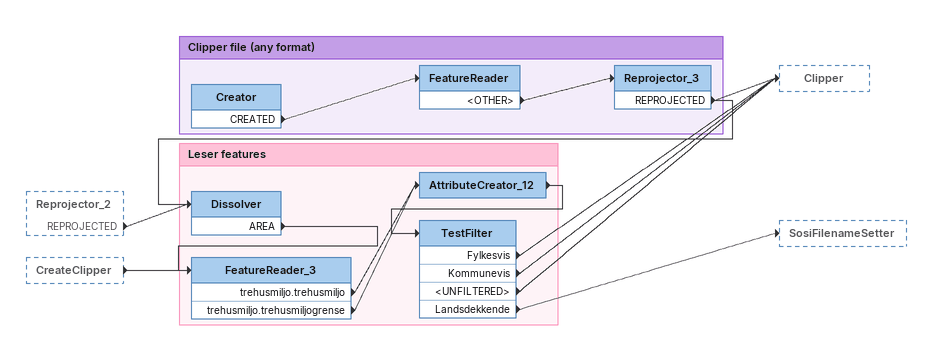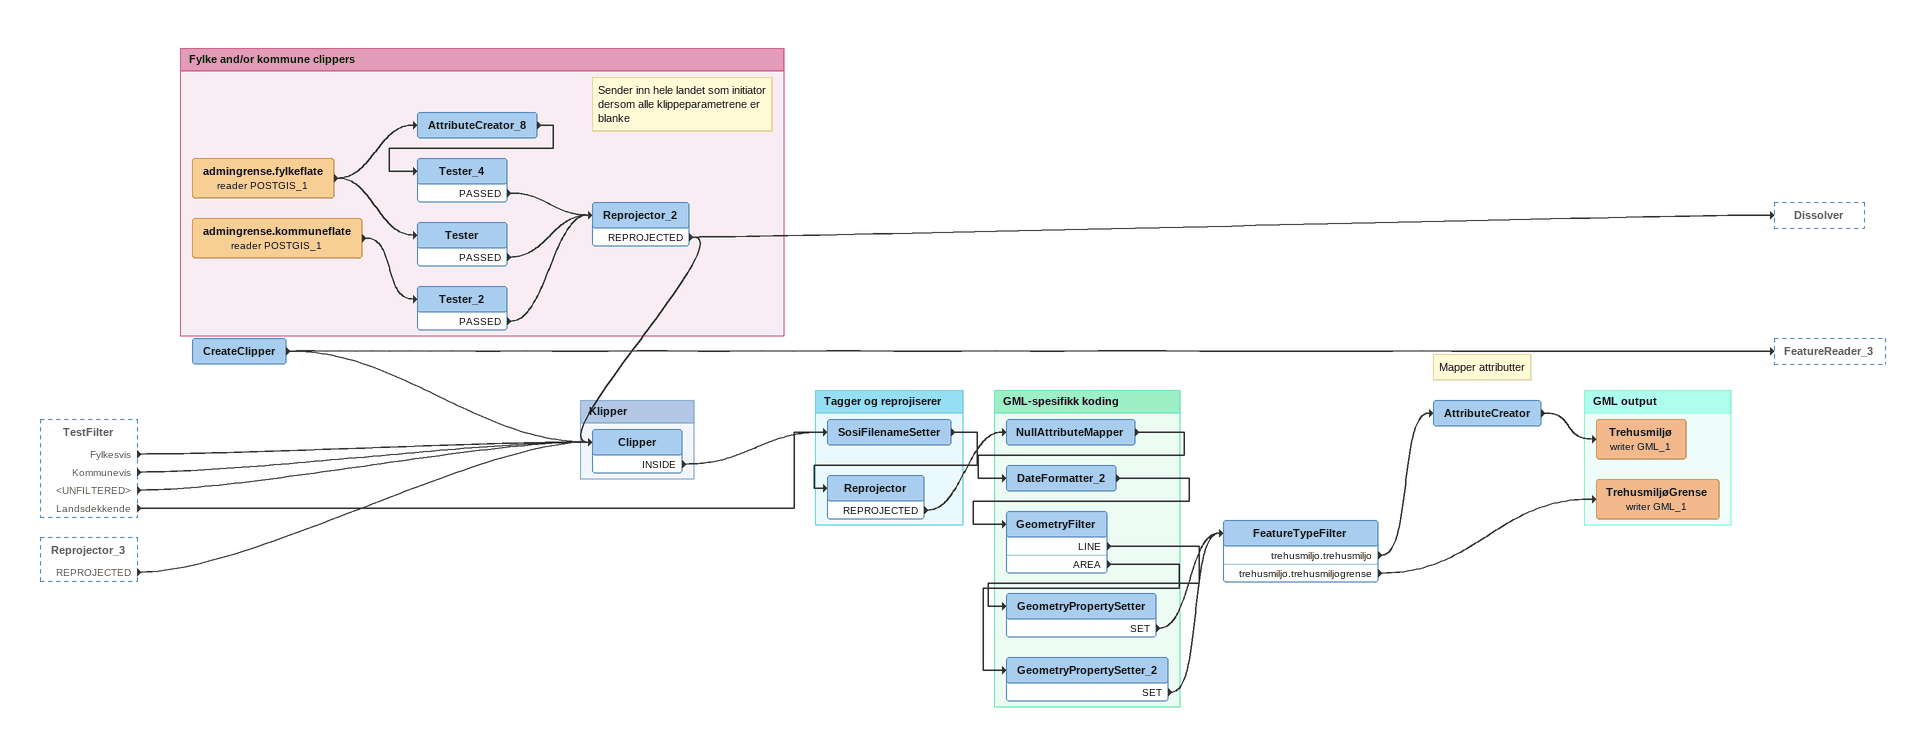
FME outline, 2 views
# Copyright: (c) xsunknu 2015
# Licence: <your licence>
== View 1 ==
Reprojector_2 [outside]
    REPROJECTED -> Dissolver
CreateClipper [outside]
    -> FeatureReader_3

Bookmark: Clipper file (any format)
Creator
    CREATED -> FeatureReader
FeatureReader
    <OTHER> -> Reprojector_3
Reprojector_3
    REPROJECTED -> Clipper
    REPROJECTED -> Dissolver

Bookmark: Leser features
Dissolver
    AREA -> FeatureReader_3
FeatureReader_3
    trehusmiljo.trehusmiljo -> AttributeCreator_12
    trehusmiljo.trehusmiljogrense -> AttributeCreator_12
AttributeCreator_12
    -> TestFilter
TestFilter
    Fylkesvis -> Clipper
    Kommunevis -> Clipper
    <UNFILTERED> -> Clipper
    Landsdekkende -> SosiFilenameSetter

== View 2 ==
TestFilter [outside]
    Fylkesvis -> Clipper
    Kommunevis -> Clipper
    <UNFILTERED> -> Clipper
    Landsdekkende -> SosiFilenameSetter
Reprojector_3 [outside]
    REPROJECTED -> Clipper
CreateClipper
    -> Clipper
    -> FeatureReader_3
FeatureTypeFilter
    trehusmiljo.trehusmiljo -> AttributeCreator
    trehusmiljo.trehusmiljogrense -> TrehusmiljøGrense (writer GML_1)
Note: Mapper attributter
AttributeCreator
    -> Trehusmiljø (writer GML_1)

Bookmark: Fylke and/or kommune clippers
admingrense.fylkeflate (reader POSTGIS_1)
    -> Tester
    -> AttributeCreator_8
AttributeCreator_8
    -> Tester_4
Tester_4
    PASSED -> Reprojector_2
Tester
    PASSED -> Reprojector_2
admingrense.kommuneflate (reader POSTGIS_1)
    -> Tester_2
Tester_2
    PASSED -> Reprojector_2
Note: Sender inn hele landet som initiator / dersom alle klippeparametrene er / blanke
Reprojector_2
    REPROJECTED -> Clipper
    REPROJECTED -> Dissolver

Bookmark: Klipper
Clipper
    INSIDE -> SosiFilenameSetter

Bookmark: Tagger og reprojiserer
SosiFilenameSetter
    -> Reprojector
Reprojector
    REPROJECTED -> NullAttributeMapper

Bookmark: GML-spesifikk koding
NullAttributeMapper
    -> DateFormatter_2
DateFormatter_2
    -> GeometryFilter
GeometryFilter
    LINE -> GeometryPropertySetter
    AREA -> GeometryPropertySetter_2
GeometryPropertySetter
    SET -> FeatureTypeFilter
GeometryPropertySetter_2
    SET -> FeatureTypeFilter

Bookmark: GML output
Trehusmiljø (writer GML_1)
TrehusmiljøGrense (writer GML_1)
